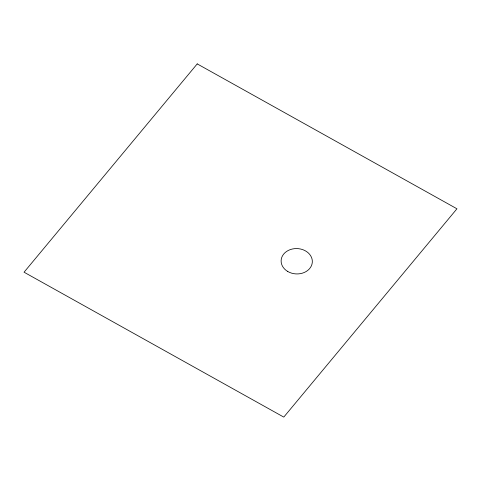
<?xml version="1.0" encoding="UTF-8"?>
<svg xmlns="http://www.w3.org/2000/svg" width="481" height="481" viewBox="0 0 481 481"><rect width="100%" height="100%" fill="white"/><g stroke="black" fill="none" stroke-linecap="round" stroke-linejoin="round"><path stroke-width="0.72" d="M197.222 63.895L24.05 272.204L283.778 417.105L456.95 208.796L197.222 63.895M287.764 271.494A15.614 12.68 2.7 0 0 312.277 262.62A15.614 12.68 2.7 0 0 290.145 249.645A15.614 12.68 2.7 0 0 287.764 271.494"/></g></svg>
